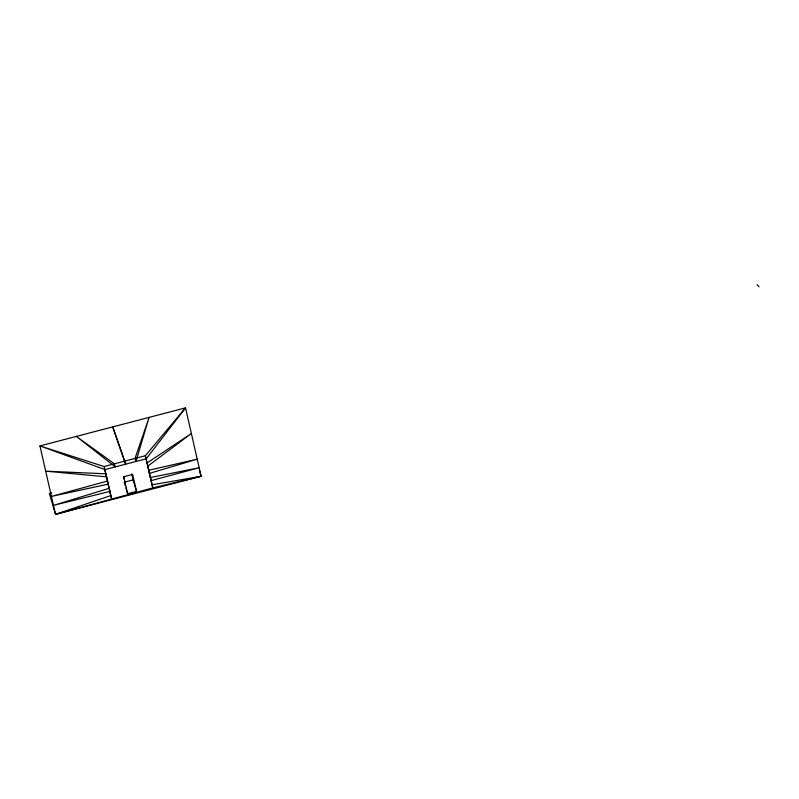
<?xml version="1.0" encoding="UTF-8"?>
<svg xmlns="http://www.w3.org/2000/svg" width="799" height="799" viewBox="0 0 799 799"><rect width="100%" height="100%" fill="white"/><g stroke="black" fill="none" stroke-linecap="round" stroke-linejoin="round"><path stroke-width="1.2" d="M135.021 458.436L149.113 417.388L135.92 461.492L135.021 458.436L114.397 463.829L76.334 436.414L115.296 466.886L114.397 463.829M146.986 463.011L191.37 433.517L147.885 466.067L145.328 455.74L185.528 407.85L201.108 476.284L55.521 514.346L49.368 493.452L51.775 492.823M113.248 464.129L104.09 466.526L39.95 445.932L104.979 469.582L146.227 458.796L185.508 407.87L39.95 445.932L55.521 514.346L110.701 495.61L109.603 490.756M109.054 488.339L53.483 505.377L109.942 491.385L107.945 483.495M55.521 514.346L152.849 487.869L201.108 476.284L199.39 470.481M107.396 481.068L51.436 496.409L108.294 484.114L104.639 468.953M136.17 458.137L145.328 455.74L152.849 487.869L150.851 479.979M131.755 473.847L133.133 479.899L124.235 482.226L125.253 485.672M127.61 493.712L136.509 491.385L132.654 474.426L123.755 476.753L127.61 493.712L125.922 487.969M148.644 470.281L197.213 459.175L149.543 473.338L147.535 465.437M150.292 477.552L199.161 467.735L151.191 480.599L149.193 472.708M151.95 484.823L201.108 476.284M757.122 284.654L759.05 286.831M133.133 479.899L136.509 491.385M123.455 476.444L124.464 479.889M104.09 466.526L111.6 498.656L110.701 495.61M105.738 473.797L45.693 471.17L106.637 476.853L105.738 473.797M124.714 461.133L112.729 426.906L125.603 464.189L124.714 461.133"/></g></svg>
